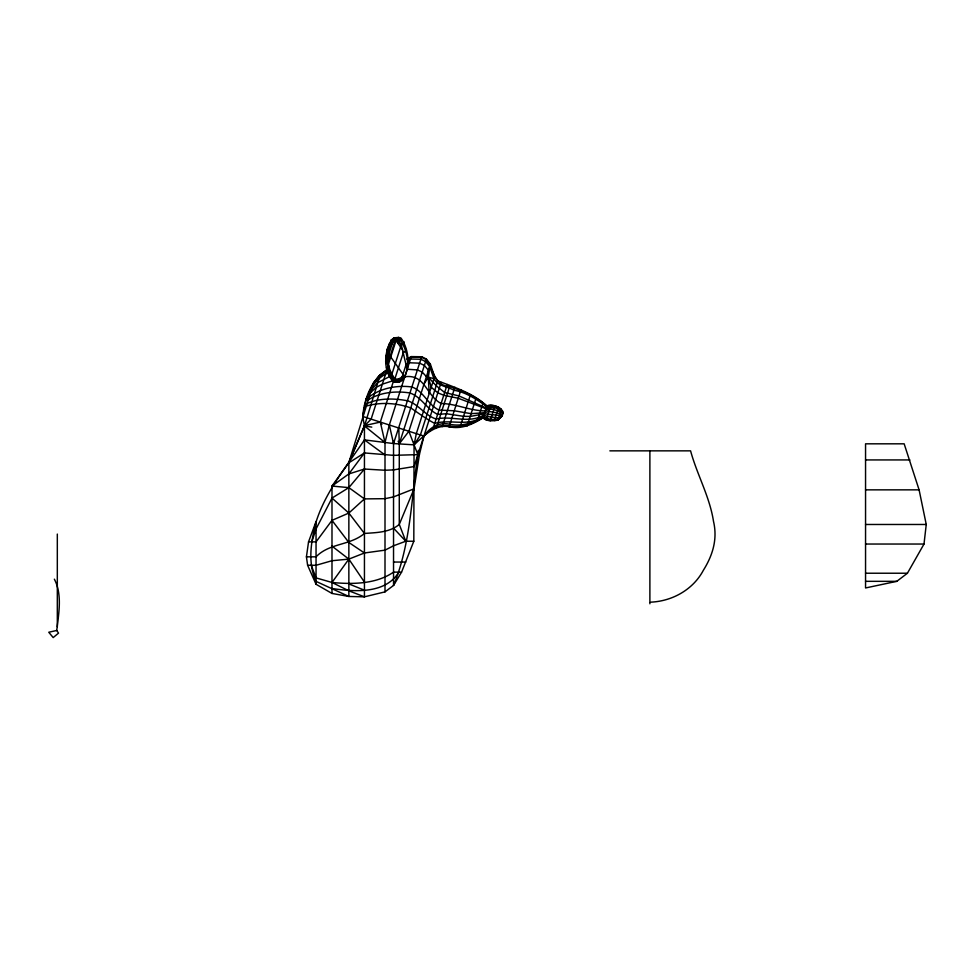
<?xml version="1.0" encoding="UTF-8"?>
<svg xmlns="http://www.w3.org/2000/svg" width="975" height="975" viewBox="0 0 975 975"><rect width="100%" height="100%" fill="white"/><g stroke="black" fill="none" stroke-linecap="round" stroke-linejoin="round"><path stroke-width="1.46" d="M316.046 584.269L316.046 521.54L308.539 541.881L306.43 556.835L307.613 565.281L316.046 584.269L331.987 593.446L348.855 596.456L364.443 596.834L385.003 591.874L393.534 585.439L401.554 572.142L413.814 541.235L414.07 441.931M331.987 593.446L331.987 485.977L348.855 462.808L364.443 425.941L371.122 419.14L387.051 369.537L380.213 374.729L373.498 382.931L348.855 462.552L348.855 596.456L316.046 581.393C307.405 562.441 311.074 541.357 316.046 521.991C325.882 490.998 346.625 466.403 364.443 439.883L393.534 443.552L414.07 444.844C424.357 435.447 435.898 422.967 451.425 427.184C462.918 428.951 473.448 423.82 482.893 417.885C487.013 421.651 492.789 420.944 497.847 420.164L502.125 415.911L503.234 413.059L493.837 409.463L489.742 409.049L485.136 410.902C470.011 410.828 456.117 403.699 441.114 403.504C426.063 395.716 425.38 373.778 404.796 376.777L399.811 380.226L396.143 380.14C386.332 369.854 384.406 350.135 395.082 339.897L398.092 339.398L400.64 340.409C407.221 350.561 410.183 365.198 404.698 376.703M393.534 440.749L393.534 585.439C410.67 544.208 411.426 498.286 417.812 454.582L418.312 450.316M386.929 369.927L380.104 375.07L373.413 383.199L366.149 399.372L362.737 416.447L364.443 425.941L385.003 442.516L389.317 424.978L411.267 356.594L421.688 356.74L426.404 359.044L430.402 364.223L434.618 376.667L437.775 380.823C454.837 387.514 473.046 393.023 486.732 405.917C492.814 404.698 501.564 406.051 503.234 413.059M924.007 544.038L926.25 524.477L919.096 489.852L904.154 443.82L865.556 443.82L865.556 587.962L896.793 581.332L907.42 573.227L924.007 544.038L865.556 544.038M407.842 360.397L410.487 359.019L420.871 359.263L425.6 361.542L429.646 366.6L428.305 377.227L429.219 393.486M56.745 630.472L48.75 632.239L53.198 637.577L58.537 633.128L56.745 630.472C58.671 613.653 62.485 594.677 54.368 579.174M306.43 556.835L316.046 556.835C329.513 542.88 349.964 545.683 364.443 533.459C376.472 532.533 389.513 532.63 399.275 524.416L414.07 488.816L419.421 454.582L423.93 436.093L441.151 382.456M387.148 351.902L387.148 349.294L391.28 339.946L394.071 337.837L398.726 337.423L401.273 338.447C407.148 346.929 409.439 359.227 407.16 369.391L401.298 344.857L398.641 341.457L396.033 340.604L393.071 340.957L391.877 342.152L387.441 355.96M371.78 427.123L364.443 425.941L380.213 374.729C369.33 385.917 364.041 401.127 362.737 416.447L423.93 436.093C430.268 428.671 439.433 423.82 449.341 426.038C461.431 428.281 472.924 423.93 483.003 417.556C487.256 421.017 492.899 420.457 497.969 419.798C508.779 412.535 495.678 402.236 486.732 405.917C476.068 396.374 462.759 391.121 449.646 386.539C434.094 385.649 433.57 369.354 426.221 359.604L421.505 357.313L411.097 357.143L407.099 359.288M498.871 419.36L490.644 419.408L483.173 417.008C473.082 422.931 461.675 426.697 449.889 424.32C439.201 421.663 429.853 427.403 423.93 436.093L414.07 466.562L393.534 469.901L385.003 470.255L364.443 469.036L348.855 473.923L331.987 486.062L348.855 487.622L364.443 498.895L385.003 498.688L393.534 496.897L414.07 488.816M413.814 541.235L405.795 541.235L399.275 524.416L399.275 443.808L426.404 359.044M387.965 348.465L389.037 343.968L390.975 344.309M386.77 353.974C383.918 363.48 386.917 375.022 393.827 382.127L399.189 382.2L402.736 380.25L404.796 376.777L386.783 351.378M390.085 343.663L391.28 339.946L398.726 337.423L398.092 339.398L396.033 340.604M386.636 358.459L385.625 361.615L387.307 361.603L387.94 359.629M392.182 341.213L393.01 338.642M388.074 355.132C386.015 364.382 388.781 375.302 395.509 382.115L396.143 380.14L392.267 376.301M385.868 363.383L386.539 361.274M387.648 357.825L393.071 340.957L395.082 339.897L395.753 337.825L394.071 337.837M387.465 364.467L395.411 339.727L402.59 349.854M388.306 364.662L396.411 339.41M388.757 365.625L388.123 367.599L386.453 367.624L386.88 369.098L388.562 369.074L389.196 367.112M398.007 343.395L398.958 340.433M390.731 377.764L390.524 378.41L392.206 378.398L392.84 376.423L391.475 375.448L401.615 343.883M403.991 341.689L403.357 343.663L401.298 344.857M395.509 382.115L393.937 381.822M394.461 380.165L403.687 351.439M406.002 349.452L405.368 351.414L403.309 352.621M398.141 380.238L398.519 379.056L402.102 377.057L404.796 376.777L401.066 380.274L402.736 380.25L403.394 378.215L402.102 377.057M401.724 378.239L406.222 364.199M408.537 362.212L407.903 364.187L405.844 365.381M389.317 424.978L393.534 443.552L421.688 356.74M398.129 441.236L399.275 443.808L408.878 431.267L430.402 364.223M434.618 376.667L416.313 433.656L414.07 444.844L417.812 454.582M437.775 380.823L420.396 434.96L414.07 444.844L408.878 431.267M432.803 429.39L447.22 384.479M436.41 427.781L449.962 385.564M442.223 426.66L454.862 387.282M461.017 389.647L449.012 427.05L459.981 427.306L470.523 394.497M467.11 426.038L476.178 397.8M477.202 421.176L483.076 402.858M482.893 417.885L486.732 405.917M486.22 420.018L490.888 405.478M490.181 420.871L495.044 405.697M498.627 407.367L494.386 420.591L497.969 419.798M497.847 420.164L501.382 409.183M311.768 541.881L316.046 528.95L331.987 498.079L348.855 487.622L364.443 469.036M348.855 462.552L364.443 425.636L380.311 422.09L393.668 380.506L382.358 384.174L376.155 387.392L370.329 392.815L368.599 392.267M390.573 376.094L377.666 382.663L369.074 392.413L373.12 384.113L379.726 376.253L386.49 371.292M369.074 392.413C372.901 383.894 379.665 376.582 388.269 372.767M424.052 384.004L428.305 377.227L428.464 370.281L424.357 365.418L419.616 363.175L409.293 362.773M393.534 528.145L405.795 541.235L393.534 545.793L385.003 550.156L364.443 552.983L348.855 559.114L331.987 582.465L316.046 577.895L311.232 565.281M398.885 572.142C385.418 594.189 354.278 591.837 331.987 588.498M364.443 498.895L348.855 513.057L331.987 520.357L316.046 541.881L308.539 541.881M348.855 473.923L364.443 452.936L393.534 455.349L419.421 454.582M366.149 399.372C378.19 388.464 396.325 384.845 411.974 386.977C423.711 391.219 427.696 404.698 438.994 410.085L454.24 410.78L471.083 413.68L484.563 412.681L488.987 411.401L496.872 412.839L499.87 413.875L501.369 415.667L484.197 413.839L470.194 416.435L463.515 416.313L446.367 413.753L437.617 414.399C426.758 409.11 421.456 397.032 410.036 392.998C396.203 390.719 380.055 392.218 368.026 399.982L365.747 399.238M348.855 462.808L364.443 452.936M397.508 382.212L399.884 380.92L397.508 382.212L399.189 382.2L399.811 380.226L398.519 379.056L394.802 379.092L394.887 380.153L396.143 380.14M407.27 358.763L411.267 356.594M392.486 341.64L393.717 341.006L392.949 339.922L388.818 349.282L387.441 357.106L385.759 357.13L387.148 349.294L389.208 349.818M364.443 425.636L364.443 596.834L348.855 590.813L331.987 582.465C352.475 584.452 376.131 584.171 393.534 572.142L401.554 572.142M392.242 341.299L393.717 341.006M364.443 582.124L348.855 559.114L331.987 560.722L316.046 565.281L307.613 565.281M399.592 338.459L401.273 338.447L400.64 340.409L398.641 341.457L401.444 345.406M393.4 339.922L395.082 339.897M609.862 450.852L690.58 450.852C697.076 474.776 709.666 496.543 713.505 521.357C717.697 539.09 712.774 555.226 703.377 570.265C693.03 589.851 671.738 601.551 649.886 602.184L649.886 450.852M865.556 459.932L909.882 459.932M865.556 489.852L919.096 489.852M865.556 524.477L926.25 524.477M393.534 562.051L405.832 562.051M865.556 573.227L907.42 573.227M865.556 581.332L896.793 581.332M407.209 369.245L417.446 369.927L422.212 372.097L426.428 376.63L433.96 378.69C437.897 386.393 447.281 386.234 453.911 390.244C465.989 392.242 476.751 399.384 486.562 406.477L494.837 406.38L502.125 411.17M489.742 409.049L485.855 408.683L458.25 398.263L443.759 395.241L437.812 392.852L431.23 387.209L428.305 377.227L436.203 385.71L444.649 392.498L458.993 395.947L486.086 407.94L494.471 407.477L502.747 411.377M500.748 415.46L502.125 415.911M500.37 418.178L487.329 416.544L483.795 415.094C468.683 424.04 451.852 415.326 436.117 419.043C424.844 415.399 418.714 404.272 407.538 400.774C394.363 398.275 379.251 397.885 366.856 403.638L365.418 405.941L364.504 405.624L366.052 406.148C380.323 401.895 396.703 402.894 410.707 407.916C418.677 413.217 426.173 418.97 434.728 423.394C450.682 418.726 468.634 427.367 483.417 416.264L486.671 418.604M348.855 583.928L364.443 590.204M364.443 552.983L348.855 542.49L331.987 520.357M364.443 439.883L385.003 454.947M331.987 546.146L348.855 559.114M331.987 498.079L348.855 513.057L364.443 533.459M389.257 370.646L390.561 371.816L389.927 373.778L388.245 373.803L394.168 382.139M391.645 374.936L394.741 379.312M387.173 370.122L388.732 372.304M389.001 375.314L393.827 382.127M381.871 424.478L380.311 422.09L385.003 442.516M429.646 366.6L433.96 378.69M407.038 366.527L407.16 369.391M398.799 428.025L399.275 443.808M649.886 602.721L649.886 603.793M385.003 439.567L385.003 591.874M57.318 534.068L57.318 626.718"/></g></svg>
